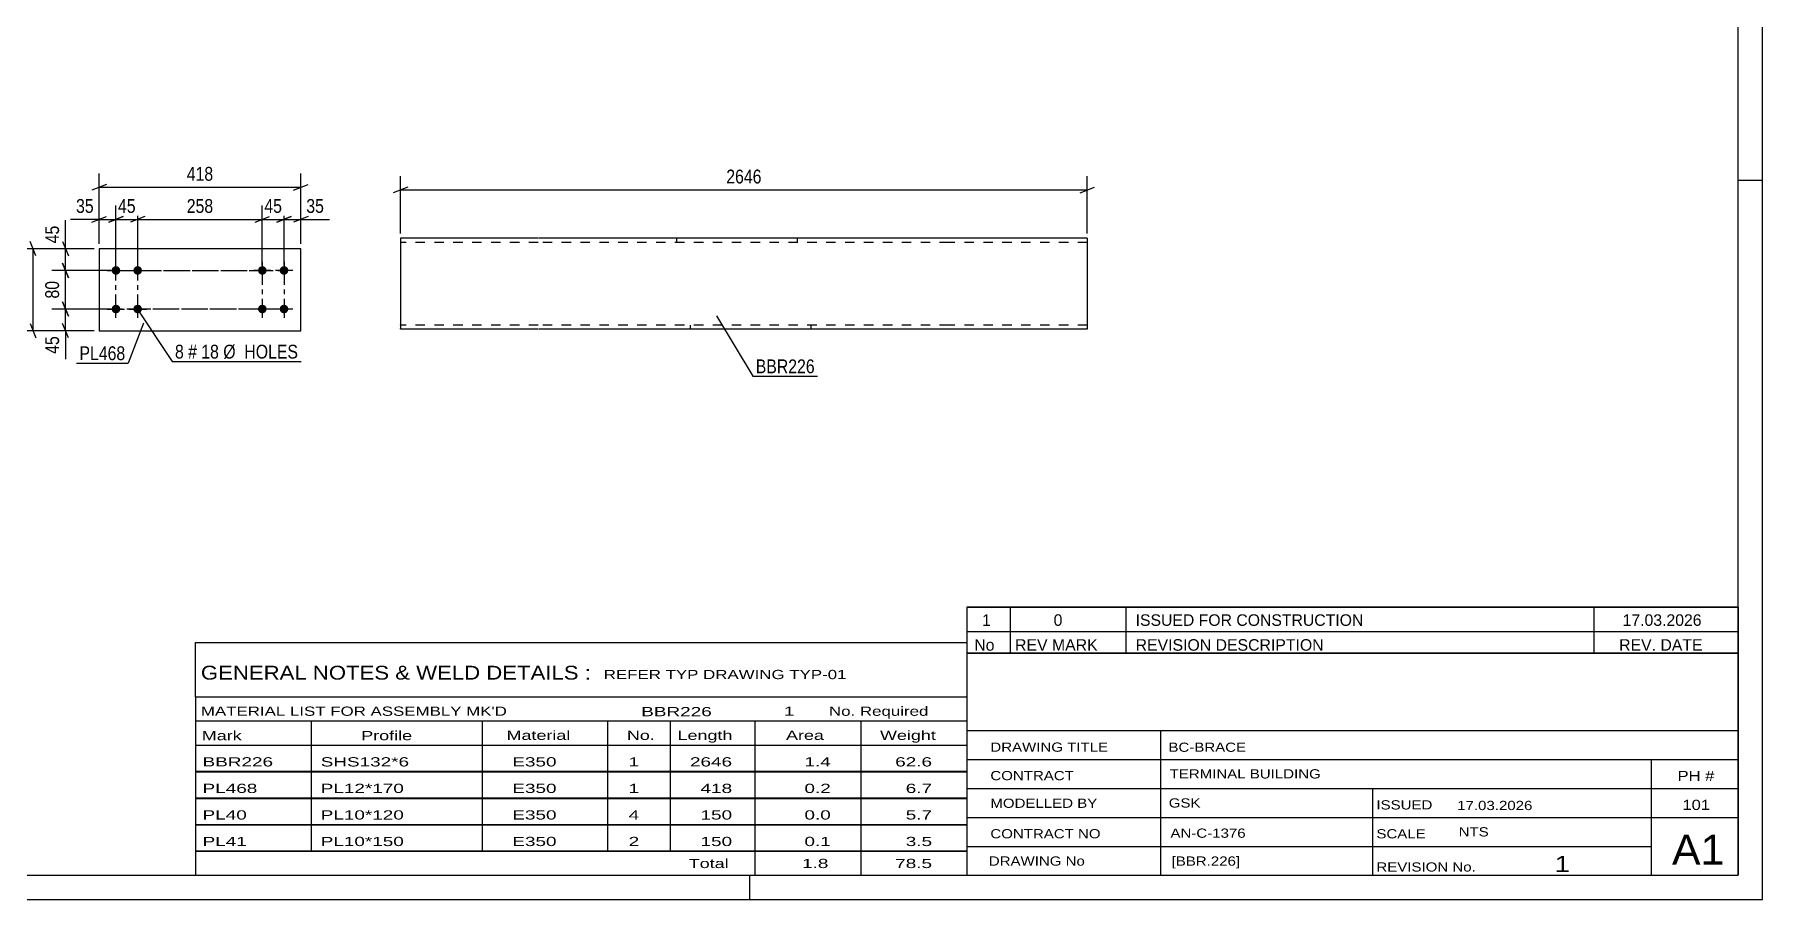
# Model space of a CAD drawing. Header units: millimetres. Extents: x 0 to 594, y 0 to 420.
# Drawn here: x 235.7 to 594, y 0 to 179.2 of the extents above; entities that cross this region are included whole.
import ezdxf

# ---------------------------------------------------------------- set-up
doc = ezdxf.new("R2010")
doc.units = ezdxf.units.MM
doc.linetypes.add('DXK_LINE_DOT2', pattern=[3.9198, 1.9599, -1.9599])
doc.linetypes.add('DXK_LINE_DOT3', pattern=[5.9187, 2.979, -0.9799, 0.9799, -0.9799])
doc.styles.add('Arial Narrow', font='ARIALN.TTF', dxfattribs={"height": 0.2})

# ---------------------------------------------------------------- blocks, each defined once
blk = doc.blocks.new('Unknown-582683168-1128')
at = {"color": 5, "linetype": 'Continuous'}
for p, q in [((594, 0), (594, 420)), ((589, 5), (589, 415)), ((594, 149), (589, 149)), ((5, 5), (589, 5)), ((384, 0), (384, 5)), ((0, 0), (594, 0))]:
    blk.add_line(p, q, dxfattribs=at)
blk = doc.blocks.new('Part-582683168-3846 - 3845')
at = {"color": 2, "linetype": 'Continuous'}
for p, q in [((290.89, 134.86), (249.04, 134.86)), ((249.04, 134.86), (249.04, 117.86)), ((290.89, 117.86), (290.89, 134.86)), ((249.04, 117.86), (290.89, 117.86))]:
    blk.add_line(p, q, dxfattribs=at)
blk = doc.blocks.new('Bolt-582683168-3847 - 3845')
at = {"linetype": 'Continuous'}
for points in [[(282.89, 129.46, -1), (282.89, 131.26, -1)], [(287.39, 129.46, -1), (287.39, 131.26, -1)], [(282.89, 121.46, -1), (282.89, 123.26, -1)], [(287.39, 121.46, -1), (287.39, 123.26, -1)]]:
    blk.add_hatch(color=1, dxfattribs=at).paths.add_polyline_path(points)
at = {"color": 1, "linetype": 'Continuous'}
for p, q in [((284.69, 130.36), (281.09, 130.36)), ((282.89, 132.16), (282.89, 128.56)), ((289.19, 130.36), (285.59, 130.36)), ((287.39, 132.16), (287.39, 128.56)), ((284.69, 122.36), (281.09, 122.36)), ((282.89, 124.16), (282.89, 120.56)), ((289.19, 122.36), (285.59, 122.36)), ((287.39, 124.16), (287.39, 120.56))]:
    blk.add_line(p, q, dxfattribs=at)
blk = doc.blocks.new('Bolt-582683168-3848 - 3845')
at = {"linetype": 'Continuous'}
for points in [[(252.54, 131.26, -1), (252.54, 129.46, -1)], [(257.04, 131.26, -1), (257.04, 129.46, -1)], [(252.54, 123.26, -1), (252.54, 121.46, -1)], [(257.04, 123.26, -1), (257.04, 121.46, -1)]]:
    blk.add_hatch(color=1, dxfattribs=at).paths.add_polyline_path(points)
at = {"color": 1, "linetype": 'Continuous'}
for p, q in [((250.74, 130.36), (254.34, 130.36)), ((252.54, 128.56), (252.54, 132.16)), ((255.24, 130.36), (258.84, 130.36)), ((257.04, 128.56), (257.04, 132.16)), ((250.74, 122.36), (254.34, 122.36)), ((252.54, 120.56), (252.54, 124.16)), ((255.24, 122.36), (258.84, 122.36)), ((257.04, 120.56), (257.04, 124.16))]:
    blk.add_line(p, q, dxfattribs=at)
blk = doc.blocks.new('Part-582683168-1532 - 1515')
at = {"color": 2, "linetype": 'Continuous'}
for p, q in [((311.56, 137.04), (311.56, 118.31)), ((340.13, 137.04), (311.56, 137.04)), ((425.31, 137.04), (340.23, 137.04)), ((453.98, 137.04), (425.41, 137.04)), ((453.98, 137.04), (453.98, 118.18)), ((311.56, 118.18), (311.56, 118.31)), ((340.13, 118.18), (311.56, 118.18)), ((425.31, 118.18), (340.23, 118.18)), ((453.98, 118.18), (425.41, 118.18))]:
    blk.add_line(p, q, dxfattribs=at)
at = {"color": 7, "linetype": 'DXK_LINE_DOT2'}
for p, q in [((340.13, 136.18), (311.56, 136.18)), ((425.31, 136.18), (340.23, 136.18)), ((368.8, 137.04), (368.8, 136.18)), ((393.83, 137.04), (393.83, 136.18)), ((453.98, 136.18), (425.41, 136.18)), ((311.56, 119.04), (311.56, 119.1)), ((340.13, 119.04), (311.56, 119.04)), ((425.31, 119.04), (340.23, 119.04)), ((371.71, 118.18), (371.71, 119.04)), ((396.74, 118.18), (396.74, 119.04)), ((453.98, 119.04), (425.41, 119.04)), ((453.98, 119.04), (453.98, 119.1))]:
    blk.add_line(p, q, dxfattribs=at)
blk = doc.blocks.new('Rectangle-582683168-4088 - 3845')
at = {"color": 1, "linetype": 'DXK_LINE_DOT3'}
blk.add_lwpolyline([(252.54, 130.36), (287.39, 130.36), (287.39, 122.36), (252.54, 122.36), (252.54, 130.36)], close=True, dxfattribs=at)
blk = doc.blocks.new('Rectangle-582683168-4098 - 3845')
at = {"color": 1, "linetype": 'DXK_LINE_DOT3'}
blk.add_lwpolyline([(257.04, 130.36), (282.89, 130.36), (282.89, 122.36), (257.04, 122.36), (257.04, 130.36)], close=True, dxfattribs=at)
blk = doc.blocks.new('StraightDimension-582683168-3997 - 3845')
at = {"color": 7, "linetype": 'Continuous'}
for p, q in [((241.48, 136.36), (242.68, 133.36)), ((248.04, 134.86), (239.23, 134.86)), ((242.08, 130.36), (242.08, 134.86)), ((251.54, 130.36), (239.23, 130.36)), ((242.68, 128.86), (241.48, 131.86))]:
    blk.add_line(p, q, dxfattribs=at)
at = {"color": 0}
blk.add_wipeout([(241.33, 140.24), (237.13, 140.24), (237.13, 135.38), (241.33, 135.38)], dxfattribs=at)
at = {"color": 7, "linetype": 'Continuous'}
blk.add_line((242.08, 134.86), (242.08, 140.76), dxfattribs=at)
blk.add_line((242.08, 134.86), (242.08, 140.76), dxfattribs=at)
at = {"color": 3, "style": 'Arial Narrow'}
blk.add_text('45', height=2.863, rotation=90.0002, dxfattribs=at).set_placement((240.73, 135.98))
blk = doc.blocks.new('StraightDimension-582683168-3998 - 3845')
at = {"color": 7, "linetype": 'Continuous'}
for p, q in [((251.54, 130.36), (239.23, 130.36)), ((241.48, 131.86), (242.68, 128.86)), ((242.08, 122.36), (242.08, 130.36)), ((251.54, 122.36), (239.23, 122.36)), ((242.68, 120.86), (241.48, 123.86))]:
    blk.add_line(p, q, dxfattribs=at)
at = {"color": 0}
blk.add_wipeout([(241.33, 128.78), (237.13, 128.78), (237.13, 123.93), (241.33, 123.93)], dxfattribs=at)
at = {"color": 3, "style": 'Arial Narrow'}
blk.add_text('80', height=2.863, rotation=90.0002, dxfattribs=at).set_placement((240.73, 124.53))
blk = doc.blocks.new('StraightDimension-582683168-3999 - 3845')
at = {"color": 7, "linetype": 'Continuous'}
for p, q in [((251.54, 122.36), (239.23, 122.36)), ((241.48, 123.86), (242.68, 120.86)), ((242.08, 117.86), (242.08, 122.36)), ((242.68, 116.36), (241.48, 119.36)), ((248.04, 117.86), (239.23, 117.86))]:
    blk.add_line(p, q, dxfattribs=at)
at = {"color": 0}
blk.add_wipeout([(241.33, 117.33), (237.13, 117.33), (237.13, 112.47), (241.33, 112.47)], dxfattribs=at)
at = {"color": 7, "linetype": 'Continuous'}
blk.add_line((242.08, 117.86), (242.08, 111.95), dxfattribs=at)
blk.add_line((242.08, 117.86), (242.08, 111.95), dxfattribs=at)
at = {"color": 3, "style": 'Arial Narrow'}
blk.add_text('45', height=2.863, rotation=90.0002, dxfattribs=at).set_placement((240.73, 113.07))
blk = doc.blocks.new('StraightDimension-582683168-4020 - 3845')
at = {"color": 7, "linetype": 'Continuous'}
for p, q in [((235.95, 133.36), (234.75, 136.36)), ((248.04, 134.86), (232.5, 134.86)), ((235.35, 117.86), (235.35, 134.86)), ((234.75, 119.36), (235.95, 116.36)), ((248.04, 117.86), (232.5, 117.86))]:
    blk.add_line(p, q, dxfattribs=at)
at = {"color": 0}
blk.add_wipeout([(234.6, 129.7), (230.4, 129.7), (230.4, 123.01), (234.6, 123.01)], dxfattribs=at)
at = {"color": 3, "style": 'Arial Narrow'}
blk.add_text('170', height=2.863, rotation=90.0002, dxfattribs=at).set_placement((234, 123.61))
blk = doc.blocks.new('StraightDimension-582683168-4027 - 3845')
at = {"color": 7, "linetype": 'Continuous'}
for p, q in [((287.39, 131.36), (287.39, 143.79)), ((290.89, 135.86), (290.89, 143.79)), ((285.89, 140.34), (288.89, 141.54)), ((287.39, 140.94), (290.89, 140.94)), ((292.39, 141.54), (289.39, 140.34))]:
    blk.add_line(p, q, dxfattribs=at)
at = {"color": 0}
blk.add_wipeout([(296.27, 141.69), (296.27, 145.89), (291.41, 145.89), (291.41, 141.69)], dxfattribs=at)
at = {"color": 7, "linetype": 'Continuous'}
blk.add_line((290.89, 140.94), (296.8, 140.94), dxfattribs=at)
blk.add_line((290.89, 140.94), (296.8, 140.94), dxfattribs=at)
at = {"color": 3, "style": 'Arial Narrow'}
blk.add_text('35', height=2.863, dxfattribs=at).set_placement((292.01, 142.29))
blk = doc.blocks.new('StraightDimension-582683168-4028 - 3845')
at = {"color": 7, "linetype": 'Continuous'}
for p, q in [((282.89, 131.36), (282.89, 143.79)), ((287.39, 131.36), (287.39, 143.79)), ((281.39, 140.34), (284.39, 141.54)), ((282.89, 140.94), (287.39, 140.94)), ((288.89, 141.54), (285.89, 140.34))]:
    blk.add_line(p, q, dxfattribs=at)
at = {"color": 0}
blk.add_wipeout([(287.57, 141.69), (287.57, 145.89), (282.71, 145.89), (282.71, 141.69)], dxfattribs=at)
at = {"color": 3, "style": 'Arial Narrow'}
blk.add_text('45', height=2.863, dxfattribs=at).set_placement((283.31, 142.29))
blk = doc.blocks.new('StraightDimension-582683168-4029 - 3845')
at = {"color": 7, "linetype": 'Continuous'}
for p, q in [((257.04, 131.36), (257.04, 143.79)), ((282.89, 131.36), (282.89, 143.79)), ((258.54, 141.54), (255.54, 140.34)), ((257.04, 140.94), (282.89, 140.94)), ((281.39, 140.34), (284.39, 141.54))]:
    blk.add_line(p, q, dxfattribs=at)
at = {"color": 0}
blk.add_wipeout([(273.31, 141.69), (273.31, 145.89), (266.62, 145.89), (266.62, 141.69)], dxfattribs=at)
at = {"color": 3, "style": 'Arial Narrow'}
blk.add_text('258', height=2.863, dxfattribs=at).set_placement((267.22, 142.29))
blk = doc.blocks.new('StraightDimension-582683168-4030 - 3845')
at = {"color": 7, "linetype": 'Continuous'}
for p, q in [((252.54, 131.36), (252.54, 143.79)), ((257.04, 131.36), (257.04, 143.79)), ((251.04, 140.34), (254.04, 141.54)), ((252.54, 140.94), (257.04, 140.94)), ((258.54, 141.54), (255.54, 140.34))]:
    blk.add_line(p, q, dxfattribs=at)
at = {"color": 0}
blk.add_wipeout([(257.22, 141.69), (257.22, 145.89), (252.36, 145.89), (252.36, 141.69)], dxfattribs=at)
at = {"color": 3, "style": 'Arial Narrow'}
blk.add_text('45', height=2.863, dxfattribs=at).set_placement((252.96, 142.29))
blk = doc.blocks.new('StraightDimension-582683168-4031 - 3845')
at = {"color": 7, "linetype": 'Continuous'}
for p, q in [((249.04, 135.86), (249.04, 143.79)), ((252.54, 131.36), (252.54, 143.79)), ((247.54, 140.34), (250.54, 141.54)), ((249.04, 140.94), (252.54, 140.94)), ((254.04, 141.54), (251.04, 140.34))]:
    blk.add_line(p, q, dxfattribs=at)
at = {"color": 0}
blk.add_wipeout([(248.52, 141.69), (248.52, 145.89), (243.66, 145.89), (243.66, 141.69)], dxfattribs=at)
at = {"color": 7, "linetype": 'Continuous'}
blk.add_line((249.04, 140.94), (243.13, 140.94), dxfattribs=at)
blk.add_line((249.04, 140.94), (243.13, 140.94), dxfattribs=at)
at = {"color": 3, "style": 'Arial Narrow'}
blk.add_text('35', height=2.863, dxfattribs=at).set_placement((244.26, 142.29))
blk = doc.blocks.new('StraightDimension-582683168-4078 - 3845')
at = {"color": 7, "linetype": 'Continuous'}
for p, q in [((250.54, 148.2), (247.54, 147)), ((249.04, 135.86), (249.04, 150.45)), ((249.04, 147.6), (290.89, 147.6)), ((289.39, 147), (292.39, 148.2)), ((290.89, 135.86), (290.89, 150.45))]:
    blk.add_line(p, q, dxfattribs=at)
at = {"color": 0}
blk.add_wipeout([(273.31, 148.35), (273.31, 152.55), (266.62, 152.55), (266.62, 148.35)], dxfattribs=at)
at = {"color": 3, "style": 'Arial Narrow'}
blk.add_text('418', height=2.863, dxfattribs=at).set_placement((267.22, 148.95))
blk = doc.blocks.new('StraightDimension-582683168-3746 - 1515')
at = {"color": 7, "linetype": 'Continuous'}
for p, q in [((313.06, 147.64), (310.06, 146.44)), ((311.56, 138.04), (311.56, 149.89)), ((311.56, 147.04), (453.98, 147.04)), ((452.48, 146.44), (455.48, 147.64)), ((453.98, 138.04), (453.98, 149.89))]:
    blk.add_line(p, q, dxfattribs=at)
at = {"color": 0}
blk.add_wipeout([(387.03, 147.79), (387.03, 151.99), (378.51, 151.99), (378.51, 147.79)], dxfattribs=at)
at = {"color": 3, "style": 'Arial Narrow'}
blk.add_text('2646', height=2.863, dxfattribs=at).set_placement((379.11, 148.39))
blk = doc.blocks.new('Unknown-582683168-4192')
at = {"color": 7, "linetype": 'Continuous'}
for p, q in [((429, 51.05), (429, 5)), ((429, 51.05), (589, 51.05)), ((589, 51), (589, 5)), ((429, 35), (589, 35)), ((469.14, 35), (469.14, 5)), ((429, 29), (589, 29)), ((571, 5.05), (571, 29.05)), ((429, 23), (589, 23)), ((513.14, 23), (513.14, 5)), ((429, 17), (589, 17)), ((429, 11), (571, 11)), ((429, 5), (589, 5))]:
    blk.add_line(p, q, dxfattribs=at)
at = {"color": 7, "style": 'Arial Narrow'}
for s, height, width, p in [('DRAWING TITLE', 1.9089, 1.425378, (433.88, 30.61)), ('BC-BRACE', 1.909, 1.425378, (470.81, 30.59)), ('CONTRACT', 1.909, 1.425378, (433.88, 24.71)), ('TERMINAL BUILDING', 1.9089, 1.425378, (471.06, 25.07)), ('MODELLED BY', 1.9089, 1.425378, (433.88, 18.98)), ('GSK', 1.909, 1.425378, (470.88, 19.04)), ('ISSUED', 1.909, 1.425378, (513.94, 18.64)), ('17.03.2026', 1.909, 1.425378, (530.69, 18.52)), ('CONTRACT NO', 1.9089, 1.425378, (433.88, 12.66)), ('AN-C-1376', 1.909, 1.425378, (471.23, 12.78)), ('SCALE', 1.909, 1.425378, (513.94, 12.65)), ('A1', 6.204, 1.25, (575.24, 7.2)), ('DRAWING No', 1.909, 1.425378, (433.56, 7)), ('[BBR.226]', 1.909, 1.425378, (471.46, 6.99)), ('REVISION No.', 1.9089, 1.425378, (513.94, 5.77)), ('1', 3.34, 1.5, (550.91, 5.68))]:
    blk.add_text(s, height=height, dxfattribs=dict(at, width=width)).set_placement(p)
at = {"color": 7, "linetype": 'Continuous', "style": 'Arial Narrow'}
for s, height, width, p in [('PH #', 2.1, 1.42538, (576.4, 24.55)), ('101', 2.1, 1.42538, (577.41, 18.55)), ('NTS', 1.909, 1.425378, (531, 13.05))]:
    blk.add_text(s, height=height, dxfattribs=dict(at, width=width)).set_placement(p)
blk = doc.blocks.new('Unknown-582683168-4193')
at = {"color": 7, "linetype": 'Continuous'}
for p, q in [((429, 60.55), (589, 60.55)), ((589, 60.55), (429, 60.55)), ((429, 60.55), (429, 55.55)), ((438, 60.55), (438, 55.55)), ((462, 60.55), (462, 55.55)), ((559, 60.55), (559, 55.55)), ((589, 60.55), (589, 55.55)), ((429, 55.55), (589, 55.55)), ((429, 55.55), (429, 51.05)), ((429, 55.55), (589, 55.55)), ((438, 55.55), (438, 51.05)), ((462, 55.55), (462, 51.05)), ((559, 55.55), (559, 51.05)), ((589, 55.55), (589, 51.05)), ((589, 51.05), (429, 51.05))]:
    blk.add_line(p, q, dxfattribs=at)
at = {"color": 7, "linetype": 'Continuous', "style": 'Arial Narrow'}
for s, height, width, p in [('1', 2.39, 1.196471, (432.16, 56.7)), ('0', 2.39, 1.196471, (447, 56.7)), ('ISSUED FOR CONSTRUCTION', 2.3861, 1.196471, (464, 56.7)), ('17.03.2026', 2.386, 1.196471, (565, 56.7)), ('No', 2.386, 1.2, (430.54, 51.55)), ('REV MARK', 2.386, 1.2, (439, 51.55)), ('REVISION DESCRIPTION', 2.3861, 1.2, (464, 51.55)), ('REV. DATE', 2.386, 1.2, (564.28, 51.55))]:
    blk.add_text(s, height=height, dxfattribs=dict(at, width=width)).set_placement(p)
blk = doc.blocks.new('Unknown-582683168-4194')
at = {"color": 7, "linetype": 'Continuous'}
for p, q in [((269, 53.25), (429, 53.25)), ((269, 42), (269, 53.25)), ((429, 53.25), (429, 42)), ((269, 42), (429, 42)), ((269, 42), (269, 37)), ((429, 42), (429, 37)), ((269, 37), (429, 37)), ((269, 37), (269, 32)), ((293, 37), (293, 32)), ((328.5, 37), (328.5, 32)), ((354.5, 37), (354.5, 32)), ((367.5, 37), (367.5, 32)), ((385, 37), (385, 32)), ((407, 37), (407, 32)), ((429, 37), (429, 32)), ((269, 32), (429, 32)), ((269, 31.95), (269, 26.55)), ((269, 31.95), (429, 31.95)), ((293, 32), (293, 26.5)), ((328.5, 32), (328.5, 26.5)), ((354.5, 32), (354.5, 26.5)), ((367.5, 32), (367.5, 26.5)), ((385, 32), (385, 26.5)), ((407, 32), (407, 26.5)), ((429, 31.95), (429, 26.55)), ((269, 26.55), (429, 26.55)), ((269, 26.45), (269, 21.05)), ((269, 26.45), (429, 26.45)), ((293, 26.5), (293, 21)), ((328.5, 26.5), (328.5, 21)), ((354.5, 26.5), (354.5, 21)), ((367.5, 26.5), (367.5, 21)), ((385, 26.5), (385, 21)), ((407, 26.5), (407, 21)), ((429, 26.45), (429, 21.05)), ((269, 21.05), (429, 21.05)), ((269, 20.95), (269, 15.55)), ((269, 20.95), (429, 20.95)), ((293, 21), (293, 15.5)), ((328.5, 21), (328.5, 15.5)), ((354.5, 21), (354.5, 15.5)), ((367.5, 21), (367.5, 15.5)), ((385, 21), (385, 15.5)), ((407, 21), (407, 15.5)), ((429, 20.95), (429, 15.55)), ((269, 15.55), (429, 15.55)), ((269, 15.45), (269, 10.05)), ((269, 15.45), (429, 15.45)), ((293, 15.5), (293, 10)), ((328.5, 15.5), (328.5, 10)), ((354.5, 15.5), (354.5, 10)), ((367.5, 15.5), (367.5, 10)), ((385, 15.5), (385, 10)), ((407, 15.5), (407, 10)), ((429, 15.45), (429, 10.05)), ((269, 10.05), (429, 10.05)), ((269, 10), (429, 10)), ((269, 10), (269, 5)), ((385, 10), (385, 5)), ((407, 10), (407, 5)), ((429, 10), (429, 5)), ((269, 5), (429, 5))]:
    blk.add_line(p, q, dxfattribs=at)
at = {"color": 7, "style": 'Arial Narrow'}
for s, height, width, p in [('GENERAL NOTES & WELD DETAILS :', 2.8633, 1.4, (270.15, 45.56)), ('REFER TYP DRAWING TYP-01', 1.9089, 1.6, (353.7, 45.66)), ("MATERIAL LIST FOR ASSEMBLY MK'D", 1.9089, 1.6, (270.15, 38.06)), ('BBR226', 1.909, 1.794707, (361.48, 37.97)), ('1', 1.91, 1.794707, (391.08, 38.06)), ('No. Required', 1.9089, 1.6, (400.41, 38.06)), ('Mark', 1.909, 1.7, (270.34, 33)), ('Profile', 1.909, 1.7, (303.41, 33)), ('Material', 1.909, 1.7, (333.54, 33.06)), ('No.', 1.909, 1.7, (358.5, 33.06)), ('Length', 1.909, 1.7, (369, 33.06)), ('Area', 1.909, 1.7, (391.5, 33.06)), ('Weight', 1.909, 1.7, (411, 33.06))]:
    blk.add_text(s, height=height, dxfattribs=dict(at, width=width)).set_placement(p)
at = {"color": 7, "linetype": 'Continuous', "style": 'Arial Narrow'}
for s, height, width, p in [('BBR226', 1.909, 1.794707, (270.5, 27.56)), ('SHS132*6', 1.909, 1.794707, (295, 27.56)), ('E350', 1.909, 1.794707, (334.74, 27.56)), ('1', 1.91, 1.794707, (358.86, 27.56)), ('2646', 1.909, 1.794707, (371.58, 27.56)), ('1.4', 1.909, 1.794707, (395.32, 27.56)), ('62.6', 1.909, 1.794707, (414.14, 27.56)), ('PL468', 1.909, 1.794707, (270.5, 22.06)), ('PL12*170', 1.909, 1.794707, (295, 22.06)), ('E350', 1.909, 1.794707, (334.74, 22.06)), ('1', 1.91, 1.794707, (358.86, 22.06)), ('418', 1.909, 1.794707, (373.77, 22.06)), ('0.2', 1.909, 1.794707, (395.32, 22.06)), ('6.7', 1.909, 1.794707, (416.33, 22.06)), ('PL40', 1.909, 1.794707, (270.5, 16.56)), ('PL10*120', 1.909, 1.794707, (295, 16.56)), ('E350', 1.909, 1.794707, (334.74, 16.56)), ('4', 1.91, 1.794707, (358.86, 16.56)), ('150', 1.909, 1.794707, (373.77, 16.56)), ('0.0', 1.909, 1.794707, (395.32, 16.56)), ('5.7', 1.909, 1.794707, (416.33, 16.56)), ('PL41', 1.909, 1.794707, (270.5, 11.06)), ('PL10*150', 1.909, 1.794707, (295, 11.06)), ('E350', 1.909, 1.794707, (334.74, 11.06)), ('2', 1.91, 1.794707, (358.86, 11.06)), ('150', 1.909, 1.794707, (373.77, 11.06)), ('0.1', 1.909, 1.794707, (395.32, 11.06)), ('3.5', 1.909, 1.794707, (416.33, 11.06)), ('Total', 1.909, 1.7, (371.33, 6.5)), ('1.8', 1.909, 1.794707, (394.83, 6.5)), ('78.5', 1.909, 1.794707, (414.14, 6.5))]:
    blk.add_text(s, height=height, dxfattribs=dict(at, width=width)).set_placement(p)
blk = doc.blocks.new('MarkSet-582683168-3974 - 3845')
at = {"color": 0}
blk.add_wipeout([(266.61, 112.1), (266.61, 115.1), (264.78, 115.1), (264.78, 112.1)], dxfattribs=at)
blk.add_wipeout([(266.61, 112.1), (266.61, 115.1), (264.78, 115.1), (264.78, 112.1)], dxfattribs=at)
at = {"color": 7, "linetype": 'Continuous'}
blk.add_line((256.82, 122.6), (264.18, 111.5), dxfattribs=at)
at = {"color": 0}
blk.add_wipeout([(269.33, 112.1), (269.33, 115.1), (267.51, 115.1), (267.51, 112.1)], dxfattribs=at)
blk.add_wipeout([(269.33, 112.1), (269.33, 115.1), (267.51, 115.1), (267.51, 112.1)], dxfattribs=at)
at = {"color": 3, "style": 'Arial Narrow'}
blk.add_text('8', height=2.86, dxfattribs=at).set_placement((264.78, 112.1))
at = {"color": 0}
blk.add_wipeout([(273.89, 112.1), (273.89, 115.1), (270.23, 115.1), (270.23, 112.1)], dxfattribs=at)
blk.add_wipeout([(273.89, 112.1), (273.89, 115.1), (270.23, 115.1), (270.23, 112.1)], dxfattribs=at)
at = {"color": 3, "style": 'Arial Narrow'}
blk.add_text('#', height=2.86, dxfattribs=at).set_placement((267.51, 112.1))
at = {"color": 0}
blk.add_wipeout([(290.32, 112.1), (290.32, 115.1), (274.79, 115.1), (274.79, 112.1)], dxfattribs=at)
blk.add_wipeout([(290.32, 112.1), (290.32, 115.1), (274.79, 115.1), (274.79, 112.1)], dxfattribs=at)
at = {"color": 7, "linetype": 'Continuous'}
blk.add_line((264.18, 111.5), (290.92, 111.5), dxfattribs=at)
at = {"color": 3, "style": 'Arial Narrow'}
for s, p in [('18', (270.23, 112.1)), ('Ø  HOLES', (274.79, 112.1))]:
    blk.add_text(s, height=2.863, dxfattribs=at).set_placement(p)
blk = doc.blocks.new('Mark-582683168-3896 - 3845')
at = {"color": 0}
blk.add_wipeout([(254.47, 111.77), (254.47, 114.77), (244.97, 114.77), (244.97, 111.77)], dxfattribs=at)
blk.add_wipeout([(254.47, 111.77), (254.47, 114.77), (244.97, 114.77), (244.97, 111.77)], dxfattribs=at)
at = {"color": 30, "linetype": 'Continuous'}
for p in [(258.27, 119.42), (244.37, 111.17)]:
    blk.add_line(p, (255.07, 111.17), dxfattribs=at)
at = {"color": 3, "style": 'Arial Narrow'}
blk.add_text('PL468', height=2.863, dxfattribs=at).set_placement((244.97, 111.77))
blk = doc.blocks.new('Mark-582683168-1528 - 1515')
at = {"color": 0}
blk.add_wipeout([(397.46, 109.05), (397.46, 112.05), (385.22, 112.05), (385.22, 109.05)], dxfattribs=at)
blk.add_wipeout([(397.46, 109.05), (397.46, 112.05), (385.22, 112.05), (385.22, 109.05)], dxfattribs=at)
at = {"color": 30, "linetype": 'Continuous'}
for p, q in [((377.07, 120.97), (384.62, 108.45)), ((384.62, 108.45), (398.06, 108.45))]:
    blk.add_line(p, q, dxfattribs=at)
at = {"color": 3, "style": 'Arial Narrow'}
blk.add_text('BBR226', height=2.863, dxfattribs=at).set_placement((385.22, 109.05))

msp = doc.modelspace()

# ---------------------------------------------------------------- block references
for name in ['Unknown-582683168-1128', 'Part-582683168-1532 - 1515', 'Part-582683168-3846 - 3845', 'Bolt-582683168-3848 - 3845', 'Rectangle-582683168-4088 - 3845', 'Rectangle-582683168-4098 - 3845', 'Bolt-582683168-3847 - 3845', 'Unknown-582683168-4193', 'Unknown-582683168-4194', 'Unknown-582683168-4192']:
    msp.add_blockref(name, (0, 0))

# ---------------------------------------------------------------- next in the draw order: block references
for name in ['StraightDimension-582683168-3746 - 1515', 'StraightDimension-582683168-4027 - 3845', 'StraightDimension-582683168-3997 - 3845', 'MarkSet-582683168-3974 - 3845', 'Mark-582683168-1528 - 1515']:
    msp.add_blockref(name, (0, 0))

# ---------------------------------------------------------------- next in the draw order: block references
for name in ['StraightDimension-582683168-4028 - 3845', 'StraightDimension-582683168-3998 - 3845']:
    msp.add_blockref(name, (0, 0))

# ---------------------------------------------------------------- next in the draw order: block references
for name in ['StraightDimension-582683168-4029 - 3845', 'StraightDimension-582683168-3999 - 3845']:
    msp.add_blockref(name, (0, 0))

# ---------------------------------------------------------------- next in the draw order: block references
for name in ['StraightDimension-582683168-4030 - 3845', 'StraightDimension-582683168-4020 - 3845']:
    msp.add_blockref(name, (0, 0))

# ---------------------------------------------------------------- next in the draw order: block references
for name in ['StraightDimension-582683168-4031 - 3845', 'Mark-582683168-3896 - 3845']:
    msp.add_blockref(name, (0, 0))

# ---------------------------------------------------------------- next in the draw order: block references
msp.add_blockref('StraightDimension-582683168-4078 - 3845', (0, 0))

doc.saveas('drawing.dxf')
